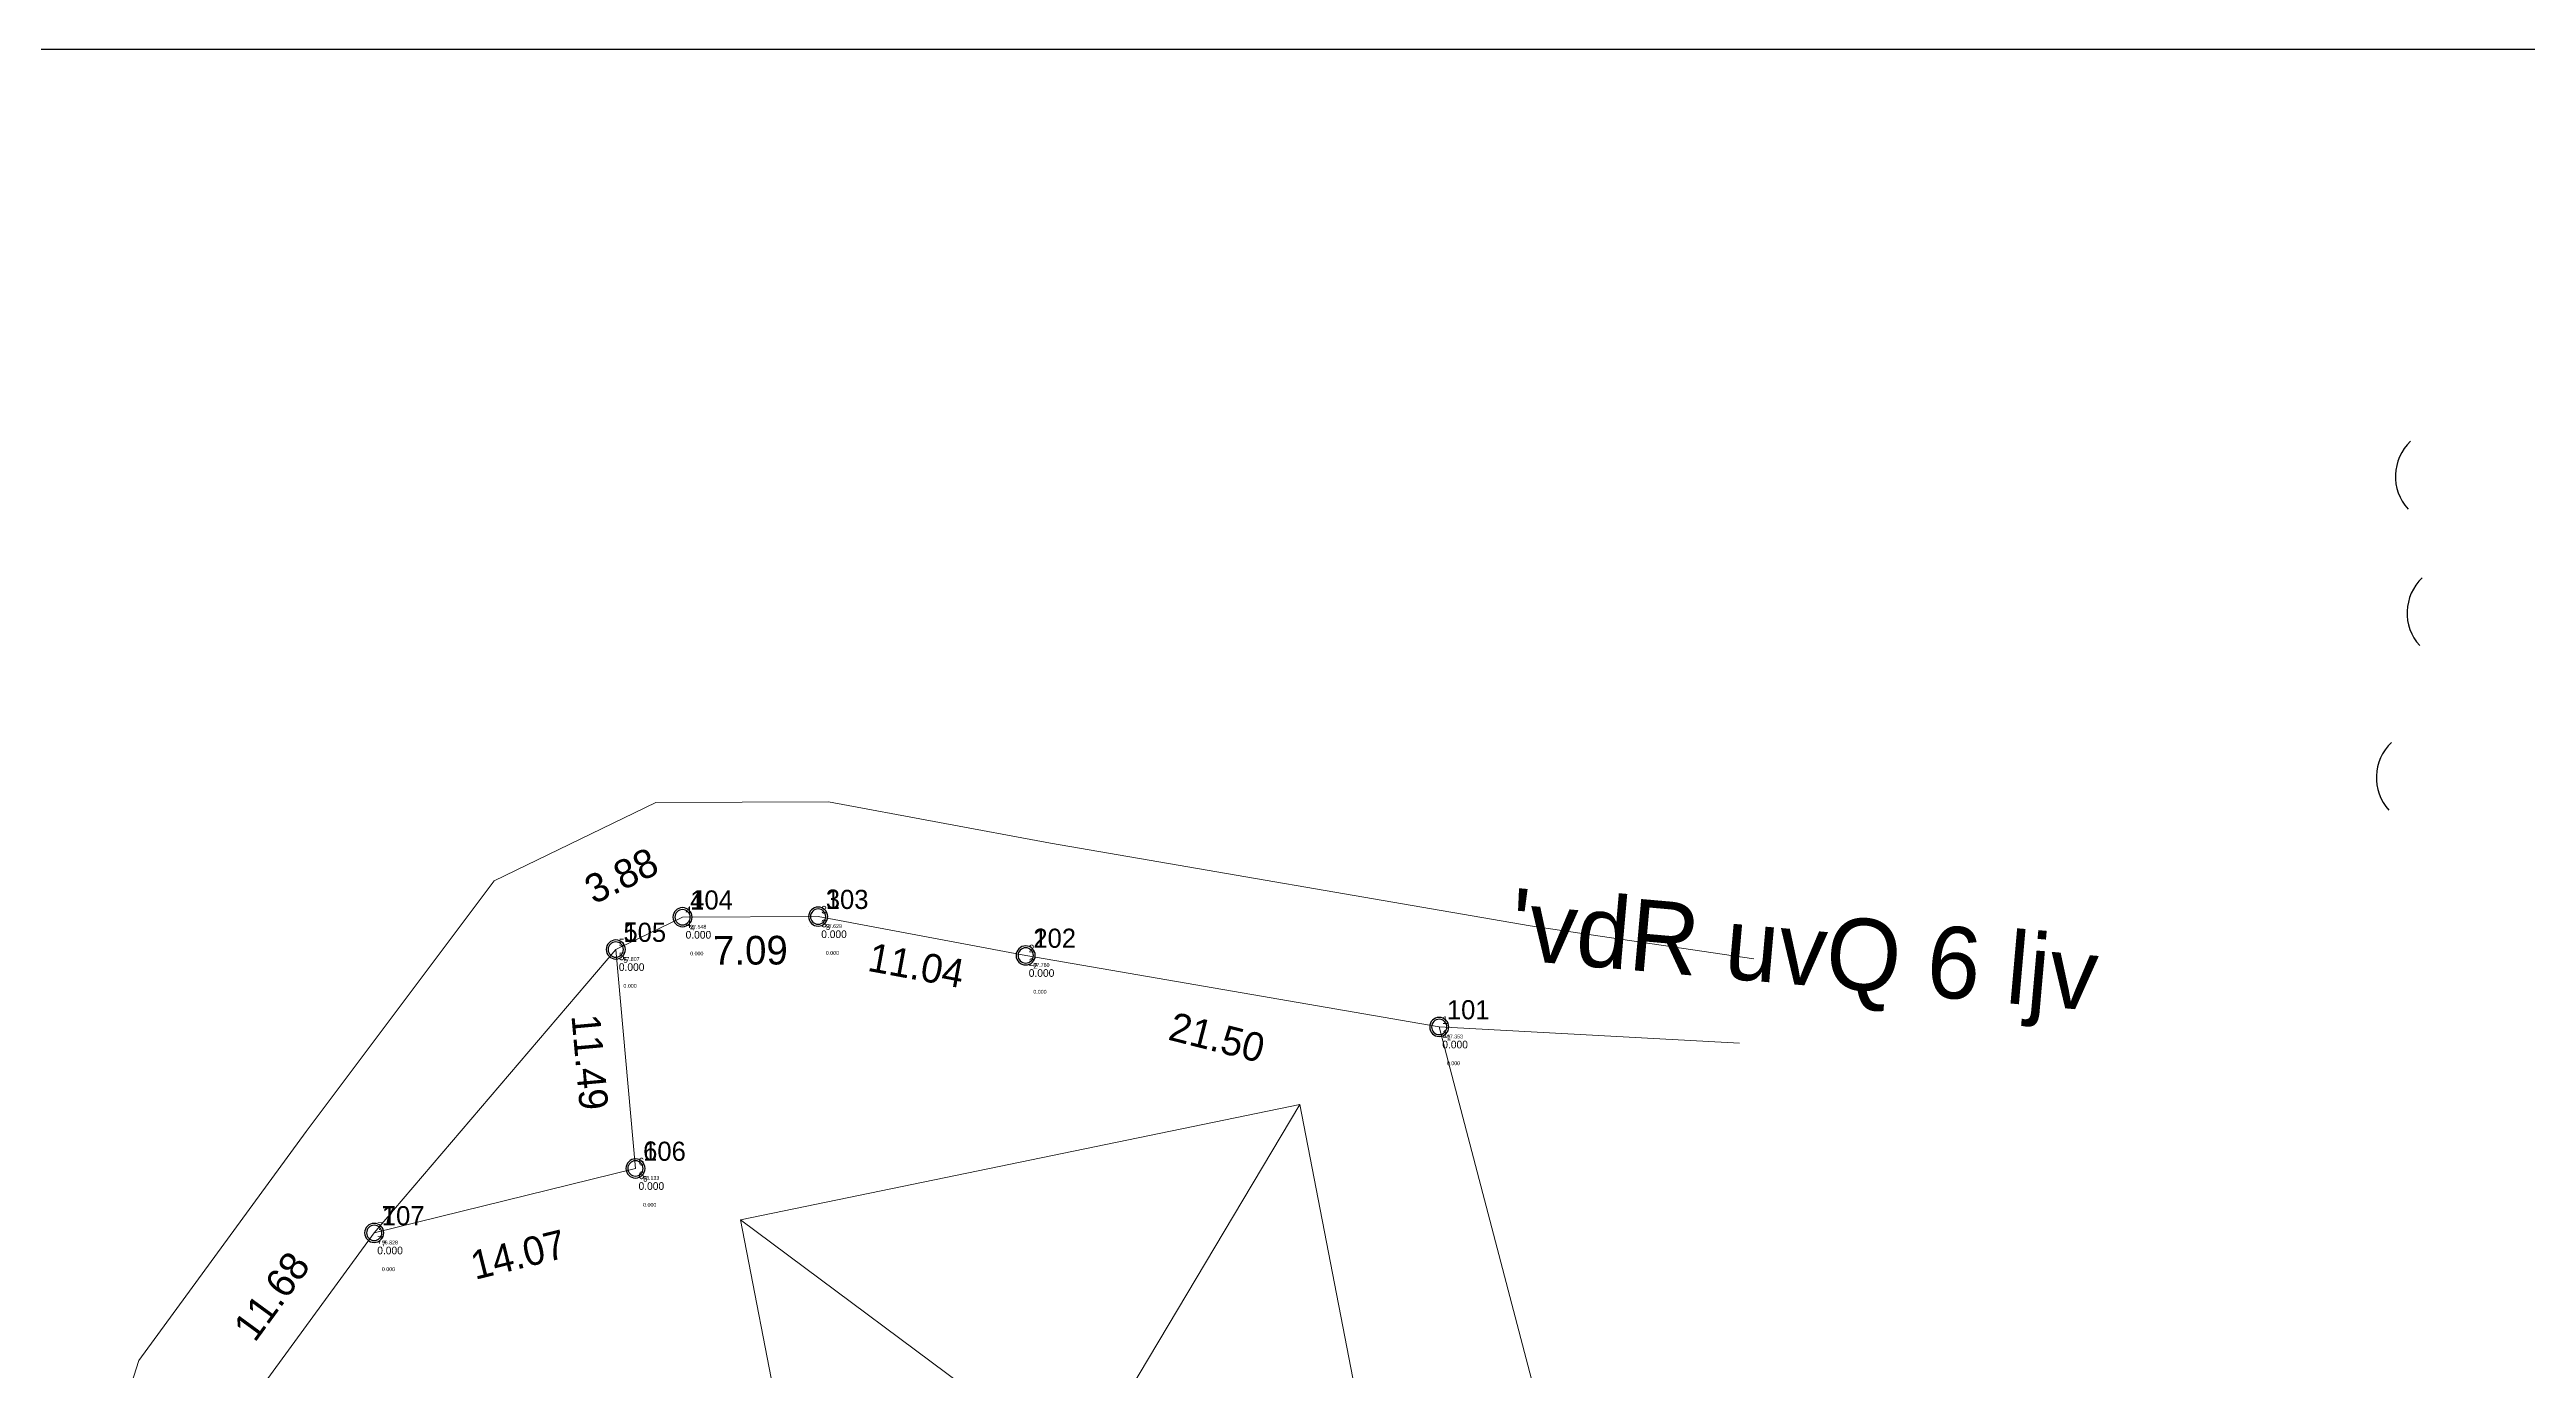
# Model space of a CAD drawing. Header units: metres. Extents: x 151242 to 151572, y 179622 to 180002.
# Drawn here: x 151311.4 to 151440.9, y 179932.7 to 180001.7 of the extents above; entities that cross this region are included whole.
import ezdxf

# ---------------------------------------------------------------- set-up
doc = ezdxf.new("R2010")
doc.units = ezdxf.units.M
doc.layers.get('0').update_dxf_attribs({"linetype": 'CONTINUOUS'})
for name, color, linetype in [('1', 7, 'CONTINUOUS'), ('2', 7, 'CONTINUOUS'), ('3', 7, 'CONTINUOUS'), ('4', 7, 'CONTINUOUS'), ('5', 7, 'CONTINUOUS'), ('6', 7, 'CONTINUOUS'), ('7', 7, 'CONTINUOUS'), ('DIM', 12, 'CONTINUOUS'), ('DIM6', 2, 'CONTINUOUS'), ('DIMEN', 1, 'CONTINUOUS'), ('FRAME', 7, 'CONTINUOUS'), ('HATCH', 3, 'CONTINUOUS'), ('Layer1', 4, 'CONTINUOUS'), ('Point_Codes', 7, 'CONTINUOUS'), ('Point_Elevations', 7, 'CONTINUOUS'), ('Point_Names', 7, 'CONTINUOUS'), ('TEXT', 6, 'CONTINUOUS')]:
    doc.layers.add(name, color=color, linetype=linetype)
doc.styles.add('F1', font='f1.shx', dxfattribs={"height": 0.5})
doc.styles.add('MONOTEXT', font='txt')

# ---------------------------------------------------------------- blocks, each defined once
blk = doc.blocks.new('CIRCLE', base_point=(100, 100))
at = {"color": 0}
for start, end in [(90, 270), (270, 90)]:
    blk.add_arc((100, 100), 100, start, end, dxfattribs=at)
at = {"flags": 1}
for tag in ['NAME', 'FEATURE_CODE']:
    blk.add_attdef(tag, (0, 0), '', height=1, dxfattribs=at)

msp = doc.modelspace()

# ---------------------------------------------------------------- linework, layer by layer
at = {"color": 7}
for centre, start, end in [((151344.54, 179956.37, 97.55), 90, 270), ((151344.54, 179956.37, 97.55), 270, 90), ((151351.63, 179956.4, 97.63), 90, 270), ((151351.63, 179956.4, 97.63), 270, 90), ((151341.05, 179954.68, 97.81), 90, 270), ((151341.05, 179954.68, 97.81), 270, 90), ((151362.48, 179954.37, 97.76), 90, 270), ((151362.48, 179954.37, 97.76), 270, 90), ((151384.1, 179950.63, 97.35), 90, 270), ((151384.1, 179950.63, 97.35), 270, 90), ((151342.08, 179943.23, 98.13), 90, 270), ((151342.08, 179943.23, 98.13), 270, 90), ((151328.42, 179939.86, 96.83), 90, 270), ((151328.42, 179939.86, 96.83), 270, 90)]:
    msp.add_arc(centre, 0.5, start, end, dxfattribs=at)
at = {"layer": 'DIM', "color": 7, "lineweight": 0}
for p, q in [((151334.7, 179958.27), (151343.15, 179962.37)), ((151343.15, 179962.37), (151352.17, 179962.4)), ((151352.17, 179962.4), (151363.77, 179960.24)), ((151363.77, 179960.24), (151388.85, 179955.92)), ((151324.86, 179945.16), (151334.7, 179958.27)), ((151334.7, 179958.27), (151334.7, 179958.27)), ((151341.05, 179954.68), (151344.54, 179956.37)), ((151344.54, 179956.37), (151351.63, 179956.4)), ((151351.63, 179956.4), (151362.48, 179954.37)), ((151342.08, 179943.23), (151341.05, 179954.68)), ((151362.48, 179954.37), (151384.1, 179950.63)), ((151384.1, 179950.63), (151414.86, 179833.3)), ((151316.11, 179933.18), (151324.86, 179945.16)), ((151328.42, 179939.86), (151342.08, 179943.23)), ((151321.53, 179930.43), (151328.42, 179939.86)), ((151313.5, 179924.92), (151316.11, 179933.18))]:
    msp.add_line(p, q, dxfattribs=at)
at = {"layer": 'DIM6', "color": 7, "lineweight": 0}
msp.add_line((151328.42, 179939.86), (151341.05, 179954.68), dxfattribs=at)
at = {"layer": 'DIMEN', "color": 7, "lineweight": 0}
for p, q in [((151388.85, 179955.92), (151400.54, 179954.19)), ((151384.1, 179950.63), (151399.8, 179949.78))]:
    msp.add_line(p, q, dxfattribs=at)
at = {"layer": 'HATCH', "color": 7, "linetype": 'Continuous'}
for centre in [(151436.63, 179979.42), (151437.24, 179972.28), (151435.63, 179963.67)]:
    msp.add_arc(centre, 2.54, 133.4789, 222.3118, dxfattribs=at)
at = {"layer": 'Layer1', "color": 7, "linetype": 'Continuous'}
msp.add_line((151522.38, 180001.74), (151242.38, 180001.74), dxfattribs=at)
at = {"layer": 'TEXT', "color": 7, "lineweight": 0}
for p, q in [((151376.82, 179946.57, 97.31), (151347.57, 179940.54, 95.82)), ((151376.82, 179946.57, 97.31), (151353.86, 179908.09, 94.61)), ((151383.11, 179914.11, 96.1), (151376.82, 179946.57, 97.31)), ((151353.86, 179908.09, 94.61), (151347.57, 179940.54, 95.82)), ((151383.11, 179914.11, 96.1), (151347.57, 179940.54, 95.82))]:
    msp.add_line(p, q, dxfattribs=at)

# ---------------------------------------------------------------- block references
at = {"layer": '1', "color": 7}
ref = msp.add_blockref('CIRCLE', (151384.1, 179950.63), dxfattribs=dict(at, xscale=0.003999999986262992, yscale=0.003999999986262992, zscale=0.003999999986262992))
ref.add_attrib('NAME', '1', (151384.26, 179950.79), dxfattribs={"layer": '0', "height": 0.4})
ref.add_attrib('FEATURE_CODE', '1', (151384.26, 179950.07), dxfattribs={"layer": '0', "height": 0.4})
ref.add_attrib('ELEVATION', '0.000', (151384.26, 179949.51), dxfattribs={"layer": '0', "height": 0.4})
at = {"layer": '2', "color": 7}
ref = msp.add_blockref('CIRCLE', (151362.48, 179954.37), dxfattribs=dict(at, xscale=0.003999999986262992, yscale=0.003999999986262992, zscale=0.003999999986262992))
ref.add_attrib('NAME', '2', (151362.64, 179954.53), dxfattribs={"layer": '0', "height": 0.4})
ref.add_attrib('FEATURE_CODE', '2', (151362.64, 179953.81), dxfattribs={"layer": '0', "height": 0.4})
ref.add_attrib('ELEVATION', '0.000', (151362.64, 179953.25), dxfattribs={"layer": '0', "height": 0.4})
at = {"layer": '3', "color": 7}
ref = msp.add_blockref('CIRCLE', (151351.63, 179956.4), dxfattribs=dict(at, xscale=0.003999999986262992, yscale=0.003999999986262992, zscale=0.003999999986262992))
ref.add_attrib('NAME', '3', (151351.79, 179956.56), dxfattribs={"layer": '0', "height": 0.4})
ref.add_attrib('FEATURE_CODE', '3', (151351.79, 179955.84), dxfattribs={"layer": '0', "height": 0.4})
ref.add_attrib('ELEVATION', '0.000', (151351.79, 179955.28), dxfattribs={"layer": '0', "height": 0.4})
at = {"layer": '4', "color": 7}
ref = msp.add_blockref('CIRCLE', (151344.54, 179956.37), dxfattribs=dict(at, xscale=0.003999999986262992, yscale=0.003999999986262992, zscale=0.003999999986262992))
ref.add_attrib('NAME', '4', (151344.7, 179956.53), dxfattribs={"layer": '0', "height": 0.4})
ref.add_attrib('FEATURE_CODE', '4', (151344.7, 179955.81), dxfattribs={"layer": '0', "height": 0.4})
ref.add_attrib('ELEVATION', '0.000', (151344.7, 179955.25), dxfattribs={"layer": '0', "height": 0.4})
at = {"layer": '5', "color": 7}
ref = msp.add_blockref('CIRCLE', (151341.05, 179954.68), dxfattribs=dict(at, xscale=0.003999999986262992, yscale=0.003999999986262992, zscale=0.003999999986262992))
ref.add_attrib('NAME', '5', (151341.21, 179954.84), dxfattribs={"layer": '0', "height": 0.4})
ref.add_attrib('FEATURE_CODE', '5', (151341.21, 179954.12), dxfattribs={"layer": '0', "height": 0.4})
ref.add_attrib('ELEVATION', '0.000', (151341.21, 179953.56), dxfattribs={"layer": '0', "height": 0.4})
at = {"layer": '6', "color": 7}
ref = msp.add_blockref('CIRCLE', (151342.08, 179943.23), dxfattribs=dict(at, xscale=0.003999999986262992, yscale=0.003999999986262992, zscale=0.003999999986262992))
ref.add_attrib('NAME', '6', (151342.24, 179943.39), dxfattribs={"layer": '0', "height": 0.4})
ref.add_attrib('FEATURE_CODE', '6', (151342.24, 179942.67), dxfattribs={"layer": '0', "height": 0.4})
ref.add_attrib('ELEVATION', '0.000', (151342.24, 179942.11), dxfattribs={"layer": '0', "height": 0.4})
at = {"layer": '7', "color": 7}
ref = msp.add_blockref('CIRCLE', (151328.42, 179939.86), dxfattribs=dict(at, xscale=0.003999999986262992, yscale=0.003999999986262992, zscale=0.003999999986262992))
ref.add_attrib('NAME', '7', (151328.58, 179940.02), dxfattribs={"layer": '0', "height": 0.4})
ref.add_attrib('FEATURE_CODE', '7', (151328.58, 179939.3), dxfattribs={"layer": '0', "height": 0.4})
ref.add_attrib('ELEVATION', '0.000', (151328.58, 179938.74), dxfattribs={"layer": '0', "height": 0.4})

# ---------------------------------------------------------------- texts
at = {"color": 7, "flags": 1}
for tag, p in [('NAME', (151344.04, 179955.87, 97.55)), ('FEATURE_CODE', (151344.04, 179955.87, 97.55)), ('NAME', (151351.13, 179955.9, 97.63)), ('FEATURE_CODE', (151351.13, 179955.9, 97.63)), ('NAME', (151340.55, 179954.18, 97.81)), ('FEATURE_CODE', (151340.55, 179954.18, 97.81)), ('NAME', (151361.98, 179953.87, 97.76)), ('FEATURE_CODE', (151361.98, 179953.87, 97.76)), ('NAME', (151383.6, 179950.13, 97.35)), ('FEATURE_CODE', (151383.6, 179950.13, 97.35)), ('NAME', (151341.58, 179942.73, 98.13)), ('FEATURE_CODE', (151341.58, 179942.73, 98.13)), ('NAME', (151327.92, 179939.36, 96.83)), ('FEATURE_CODE', (151327.92, 179939.36, 96.83))]:
    msp.add_attdef(tag, p, '', height=0.005, dxfattribs=at)
at = {"layer": 'DIM6', "color": 7, "lineweight": 0, "char_height": 1.5, "attachment_point": 5}
for s, insert, rotation in [('\\A1;3.88', (151341.34, 179958.54), 25.8382), ('\\A1;7.09', (151348.09, 179954.63), 0.2307), ('\\A1;11.04', (151356.76, 179953.84), 349.4149), ('\\A1;11.49', (151339.69, 179948.79), 275.1489), ('\\A1;21.50', (151372.48, 179950.08), 345.8046), ('\\A1;14.07', (151335.95, 179938.72), 13.8735), ('\\A1;11.68', (151323.06, 179936.55), 53.8542)]:
    msp.add_mtext(s, dxfattribs=dict(at, insert=insert, rotation=rotation))
at = {"layer": 'FRAME', "color": 7, "style": 'F1'}
msp.add_text("'vdR uvQ 6 ljv", height=3.75, rotation=354.9673, dxfattribs=at).set_placement((151387.69, 179954.17, 100.92))
at = {"layer": 'Point_Codes', "color": 7, "char_height": 0.3, "attachment_point": 1, "style": 'MONOTEXT'}
for s, insert in [('4', (151344.94, 179955.97)), ('3', (151352.03, 179956)), ('5', (151341.45, 179954.28)), ('2', (151362.88, 179953.97)), ('1', (151384.5, 179950.23)), ('6', (151342.48, 179942.83)), ('7', (151328.82, 179939.46))]:
    msp.add_mtext(s, dxfattribs=dict(at, insert=insert))
at = {"layer": 'Point_Elevations', "color": 7, "style": 'MONOTEXT'}
for s, p in [('97.548', (151344.94, 179955.77, 97.55)), ('97.629', (151352.03, 179955.8, 97.63)), ('97.807', (151341.45, 179954.08, 97.81)), ('97.760', (151362.88, 179953.77, 97.76)), ('97.353', (151384.5, 179950.03, 97.35)), ('98.133', (151342.48, 179942.63, 98.13)), ('96.828', (151328.82, 179939.26, 96.83))]:
    msp.add_text(s, height=0.2, dxfattribs=at).set_placement(p)
at = {"layer": 'Point_Elevations', "color": 7, "char_height": 0.2, "attachment_point": 1, "style": 'MONOTEXT'}
for insert in [(151344.94, 179954.57), (151352.03, 179954.6), (151341.45, 179952.88), (151362.88, 179952.57), (151384.5, 179948.83), (151342.48, 179941.43), (151328.82, 179938.06)]:
    msp.add_mtext('0.000', dxfattribs=dict(at, insert=insert))
at = {"layer": 'Point_Names', "color": 7, "style": 'MONOTEXT'}
for s, p in [('104', (151344.94, 179956.77, 97.55)), ('103', (151352.03, 179956.8, 97.63)), ('105', (151341.45, 179955.08, 97.81)), ('102', (151362.88, 179954.77, 97.76)), ('101', (151384.5, 179951.03, 97.35)), ('106', (151342.48, 179943.63, 98.13)), ('107', (151328.82, 179940.26, 96.83))]:
    msp.add_text(s, height=1, dxfattribs=at).set_placement(p)
at = {"layer": 'Point_Names', "color": 7, "char_height": 1, "width": 1, "attachment_point": 7, "style": 'MONOTEXT'}
for s, insert in [('4', (151344.94, 179956.77)), ('3', (151352.03, 179956.8)), ('5', (151341.45, 179955.08)), ('2', (151362.88, 179954.77)), ('1', (151384.5, 179951.03)), ('6', (151342.48, 179943.63)), ('7', (151328.82, 179940.26))]:
    msp.add_mtext(s, dxfattribs=dict(at, insert=insert))

doc.saveas('drawing.dxf')
